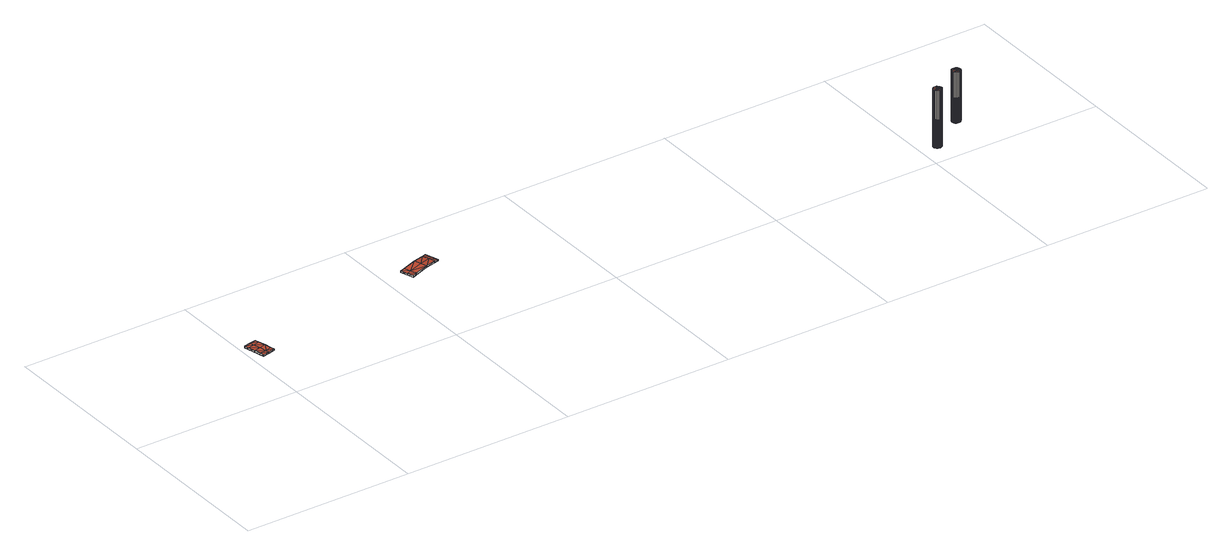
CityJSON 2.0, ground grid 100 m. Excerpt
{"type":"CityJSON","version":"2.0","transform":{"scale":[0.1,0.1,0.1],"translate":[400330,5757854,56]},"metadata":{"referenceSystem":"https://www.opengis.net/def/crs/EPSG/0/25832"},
"CityObjects":{
"building1":{"type":"Building","attributes":{"Geometrietyp2DReferenz":"2000","Gemeindeschluessel":"05515000","function":"53001_1800","roofType":"9999","measuredHeight":1},"geometry":[{"type":"Solid","lod":"2","boundaries":[[[[0,1,2]],[[1,3,2]],[[4,5,0]],[[5,1,0]],[[6,7,4]],[[7,5,4]],[[8,9,6]],[[9,7,6]],[[10,11,8]],[[11,9,8]],[[12,13,10]],[[13,11,10]],[[14,15,12]],[[15,13,12]],[[16,17,14]],[[17,15,14]],[[18,19,16]],[[19,17,16]],[[20,21,18]],[[21,19,18]],[[22,23,20]],[[23,21,20]],[[24,25,22]],[[25,23,22]],[[2,3,24]],[[3,25,24]],[[26,3,5]],[[5,3,1]],[[27,26,7]],[[7,26,5]],[[28,27,7]],[[28,7,9]],[[13,28,11]],[[11,28,9]],[[23,25,26]],[[26,25,3]],[[21,23,27]],[[27,23,26]],[[27,19,21]],[[19,27,28]],[[28,17,19]],[[15,17,13]],[[13,17,28]],[[29,4,2]],[[4,0,2]],[[30,6,29]],[[6,4,29]],[[31,6,30]],[[31,8,6]],[[12,10,31]],[[10,8,31]],[[22,29,24]],[[29,2,24]],[[20,30,22]],[[30,29,22]],[[30,20,18]],[[18,31,30]],[[31,18,16]],[[14,12,16]],[[12,31,16]]]],"semantics":{"surfaces":[{"type":"WallSurface"},{"type":"GroundSurface"},{"type":"RoofSurface"}],"values":[[0,0,0,0,0,0,0,0,0,0,0,0,0,0,0,0,0,0,0,0,0,0,0,0,0,0,1,1,1,1,1,1,1,1,1,1,1,1,1,1,1,1,1,2,2,2,2,2,2,2,2,2,2,2,2,2,2,2,2,2]]}}]},
"building2":{"type":"Building","attributes":{"Geometrietyp2DReferenz":"2000","Gemeindeschluessel":"05515000","function":"53001_1800","roofType":"9999","measuredHeight":1},"geometry":[{"type":"Solid","lod":"2","boundaries":[[[[32,33,34]],[[33,35,34]],[[36,37,32]],[[37,33,32]],[[38,39,36]],[[39,37,36]],[[40,41,38]],[[41,39,38]],[[42,43,40]],[[43,41,40]],[[44,45,42]],[[45,43,42]],[[46,47,44]],[[47,45,44]],[[48,49,46]],[[49,47,46]],[[50,51,48]],[[51,49,48]],[[52,53,50]],[[53,51,50]],[[54,55,52]],[[55,53,52]],[[34,35,54]],[[35,55,54]],[[35,33,56]],[[56,33,37]],[[56,37,39]],[[56,39,57]],[[57,39,41]],[[57,41,58]],[[58,41,45]],[[45,41,43]],[[55,35,53]],[[53,35,56]],[[53,56,51]],[[51,56,57]],[[51,57,58]],[[51,58,49]],[[47,58,45]],[[49,58,47]],[[34,59,32]],[[59,36,32]],[[59,38,36]],[[59,60,38]],[[60,40,38]],[[60,61,40]],[[61,44,40]],[[44,42,40]],[[54,52,34]],[[52,59,34]],[[52,50,59]],[[50,60,59]],[[50,61,60]],[[50,48,61]],[[46,44,61]],[[48,46,61]]]],"semantics":{"surfaces":[{"type":"WallSurface"},{"type":"GroundSurface"},{"type":"RoofSurface"}],"values":[[0,0,0,0,0,0,0,0,0,0,0,0,0,0,0,0,0,0,0,0,0,0,0,0,1,1,1,1,1,1,1,1,1,1,1,1,1,1,1,1,2,2,2,2,2,2,2,2,2,2,2,2,2,2,2,2]]}}]},
"building3":{"type":"Building","attributes":{"Geometrietyp2DReferenz":"1000","Gemeindeschluessel":"05515000","function":"51002_1251","roofType":"9999","measuredHeight":34.14},"geometry":[{"type":"Solid","lod":"2","boundaries":[[[[62,63,64]],[[63,65,64]],[[66,67,62]],[[67,63,62]],[[68,69,66]],[[69,67,66]],[[70,71,68]],[[71,69,68]],[[72,73,70]],[[73,71,70]],[[74,75,72]],[[75,73,72]],[[76,77,74]],[[77,75,74]],[[78,79,76]],[[79,77,76]],[[80,81,78]],[[81,79,78]],[[82,83,80]],[[83,81,80]],[[84,85,82]],[[85,83,82]],[[86,87,84]],[[87,85,84]],[[88,89,86]],[[89,87,86]],[[90,91,88]],[[91,89,88]],[[92,93,90]],[[93,91,90]],[[94,95,92]],[[95,93,92]],[[96,97,94]],[[97,95,94]],[[98,99,96]],[[99,97,96]],[[100,101,98]],[[101,99,98]],[[64,65,100]],[[65,101,100]],[[73,75,71]],[[75,77,71]],[[77,79,71]],[[79,81,71]],[[81,83,71]],[[83,85,71]],[[85,87,71]],[[87,89,71]],[[89,91,71]],[[91,93,71]],[[93,95,71]],[[95,97,71]],[[97,99,71]],[[99,101,71]],[[101,65,71]],[[65,63,71]],[[63,67,71]],[[67,69,71]],[[74,72,76]],[[72,70,76]],[[70,68,76]],[[68,66,76]],[[66,62,76]],[[62,64,76]],[[64,100,76]],[[100,98,76]],[[98,96,76]],[[96,94,76]],[[94,92,76]],[[92,90,76]],[[90,88,76]],[[88,86,76]],[[86,84,76]],[[84,82,76]],[[82,80,76]],[[80,78,76]]]],"semantics":{"surfaces":[{"type":"WallSurface"},{"type":"GroundSurface"},{"type":"RoofSurface"}],"values":[[0,0,0,0,0,0,0,0,0,0,0,0,0,0,0,0,0,0,0,0,0,0,0,0,0,0,0,0,0,0,0,0,0,0,0,0,0,0,0,0,1,1,1,1,1,1,1,1,1,1,1,1,1,1,1,1,1,1,2,2,2,2,2,2,2,2,2,2,2,2,2,2,2,2,2,2]]}}]},
"building4":{"type":"Building","attributes":{"Geometrietyp2DReferenz":"1000","Gemeindeschluessel":"05515000","function":"51002_1251","roofType":"9999","measuredHeight":30.25},"geometry":[{"type":"Solid","lod":"2","boundaries":[[[[102,103,104]],[[103,105,104]],[[106,107,102]],[[107,103,102]],[[108,109,106]],[[109,107,106]],[[110,111,108]],[[111,109,108]],[[112,113,110]],[[113,111,110]],[[114,115,112]],[[115,113,112]],[[116,117,114]],[[117,115,114]],[[118,119,116]],[[119,117,116]],[[120,121,118]],[[121,119,118]],[[122,123,120]],[[123,121,120]],[[124,125,122]],[[125,123,122]],[[126,127,124]],[[127,125,124]],[[128,129,126]],[[129,127,126]],[[130,131,128]],[[131,129,128]],[[132,133,130]],[[133,131,130]],[[134,135,132]],[[135,133,132]],[[136,137,134]],[[137,135,134]],[[138,139,136]],[[139,137,136]],[[140,141,138]],[[141,139,138]],[[104,105,140]],[[105,141,140]],[[105,103,141]],[[103,107,141]],[[107,109,141]],[[109,111,141]],[[111,113,141]],[[113,115,141]],[[115,117,141]],[[117,119,141]],[[119,121,141]],[[121,123,141]],[[123,125,141]],[[125,127,141]],[[127,129,141]],[[129,131,141]],[[131,133,141]],[[133,135,141]],[[135,137,141]],[[137,139,141]],[[102,104,106]],[[104,140,106]],[[140,138,106]],[[138,136,106]],[[136,134,106]],[[134,132,106]],[[132,130,106]],[[130,128,106]],[[128,126,106]],[[126,124,106]],[[124,122,106]],[[122,120,106]],[[120,118,106]],[[112,110,106]],[[118,116,106]],[[116,114,106]],[[114,112,106]],[[110,108,106]]]],"semantics":{"surfaces":[{"type":"WallSurface"},{"type":"GroundSurface"},{"type":"RoofSurface"}],"values":[[0,0,0,0,0,0,0,0,0,0,0,0,0,0,0,0,0,0,0,0,0,0,0,0,0,0,0,0,0,0,0,0,0,0,0,0,0,0,0,0,1,1,1,1,1,1,1,1,1,1,1,1,1,1,1,1,1,1,2,2,2,2,2,2,2,2,2,2,2,2,2,2,2,2,2,2]]}}]}
},
"vertices":[
[79,478,49],[79,478,39],[40,469,49],[40,469,39],[84,454,49],[84,454,39],[94,412,50],[94,412,40],[103,376,49],[103,376,39],[109,353,49],[109,353,39],[70,343,49],[70,343,39],[31,333,49],[31,333,39],[26,357,49],[26,357,39],[17,393,50],[17,393,40],[16,393,50],[16,393,40],[6,436,49],[6,436,39],[1,460,49],[1,460,39],[45,445,39],[55,402,40],[64,366,39],[45,445,49],[55,402,50],[64,366,49],
[1117,664,18],[1117,664,8],[1131,626,18],[1131,626,8],[1144,673,19],[1144,673,9],[1229,703,20],[1229,703,10],[1295,726,14],[1295,726,4],[1321,735,11],[1321,735,1],[1334,697,11],[1334,697,1],[1347,659,11],[1347,659,1],[1321,650,14],[1321,650,4],[1255,627,20],[1255,627,10],[1170,597,19],[1170,597,9],[1144,588,18],[1144,588,8],[1157,635,9],[1242,665,10],[1308,688,4],[1157,635,19],[1242,665,20],[1308,688,14],
[4018,50,424],[4018,50,82],[4012,45,424],[4012,45,82],[4026,52,424],[4026,52,82],[4034,52,424],[4034,52,82],[4041,50,424],[4041,50,82],[4048,45,424],[4048,45,82],[4052,39,424],[4052,39,82],[4055,31,424],[4055,31,82],[4055,23,424],[4055,23,82],[4052,16,424],[4052,16,82],[4048,10,424],[4048,10,82],[4041,5,424],[4041,5,82],[4034,3,424],[4034,3,82],[4026,3,424],[4026,3,82],[4018,5,424],[4018,5,82],[4012,10,424],[4012,10,82],[4008,16,424],[4008,16,82],[4005,23,424],[4005,23,82],[4005,31,424],[4005,31,82],[4008,39,424],[4008,39,82],
[4268,181,392],[4268,181,89],[4263,187,392],[4263,187,89],[4270,173,392],[4270,173,89],[4270,165,392],[4270,165,89],[4268,158,392],[4268,158,89],[4263,152,392],[4263,152,89],[4257,147,392],[4257,147,89],[4250,145,392],[4250,145,89],[4242,145,392],[4242,145,89],[4234,147,392],[4234,147,89],[4228,152,392],[4228,152,89],[4223,158,392],[4223,158,89],[4221,165,392],[4221,165,89],[4221,173,392],[4221,173,89],[4223,181,392],[4223,181,89],[4228,187,392],[4228,187,89],[4234,192,392],[4234,192,89],[4242,194,392],[4242,194,89],[4250,194,392],[4250,194,89],[4257,192,392],[4257,192,89]
]}
